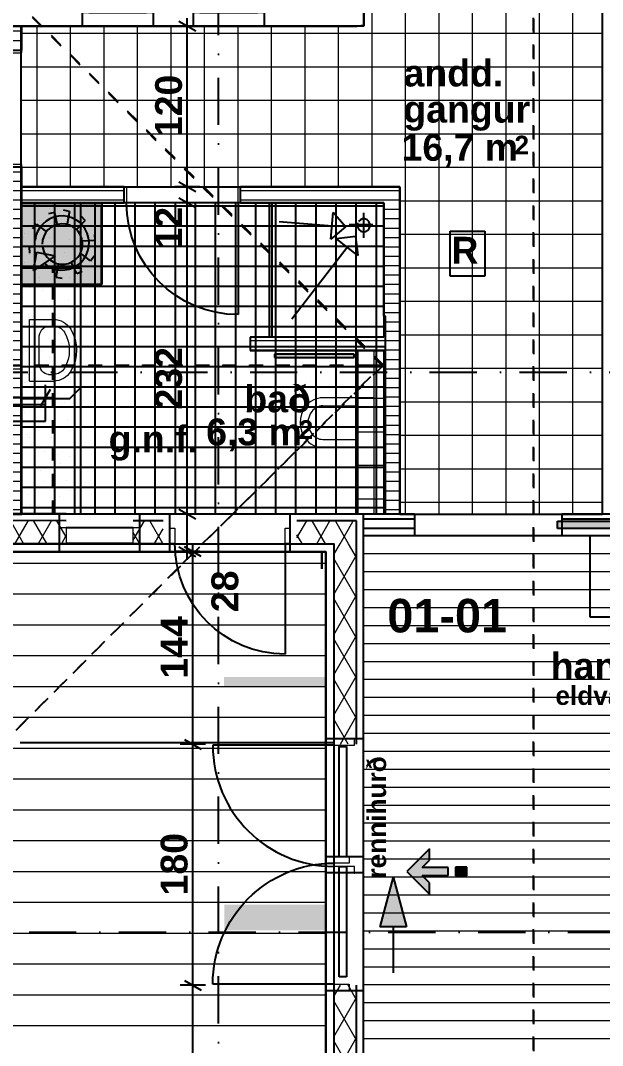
# Model space of a CAD drawing. Header units: millimetres. Extents: x -242231 to 419123, y -2399 to 525285.
# Drawn here: x -151326 to -146981, y 84538 to 92186 of the extents above; entities that cross this region are included whole.
import ezdxf

# ---------------------------------------------------------------- set-up
doc = ezdxf.new("R2010")
doc.units = ezdxf.units.MM
doc.set_wipeout_variables(frame=1)
for name, pattern in [('Dot & Dashed', [670.277762, 352.777767, -176.388884, 0, -141.111112]), ('Short dashed', [200, 100, -100]), ('Wipeout_Contour', [1000, 0, -1000])]:
    doc.linetypes.add(name, pattern=pattern)
doc.layers.add('Walls', color=7, linetype='Continuous')
doc.styles.add('GENERATED_STYLE_1', font='swissb.ttf')
doc.styles.add('GENERATED_STYLE_3', font='swissb.ttf')
pattern_1 = [(0, (-154277.98, 76637.52), (0, 70), [])]
pattern_2 = [(60, (-154277.98, 76637.52), (-129.9038, 75), []), (120, (-154277.98, 76637.52), (129.9038, 75), [])]

# ---------------------------------------------------------------- blocks, each defined once
blk = doc.blocks.new('D1 10_2')
at = {"layer": 'Walls', "linetype": 'Continuous'}
for p, q in [((417, 0), (417, 834)), ((-435, 0), (-435, -120)), ((435, 0), (435, -120))]:
    blk.add_line(p, q, dxfattribs=at)
at = {"layer": 'Walls', "color": 102, "linetype": 'Continuous', "lineweight": 20}
for p, q in [((-417, 0), (-435, 0)), ((-435, 0), (-435, -120)), ((-417, -120), (-417, 0)), ((435, 0), (417, 0)), ((417, 0), (417, -120)), ((435, -120), (435, 0)), ((-435, -120), (-417, -120)), ((417, -120), (435, -120))]:
    blk.add_line(p, q, dxfattribs=at)
at = {"layer": 'Walls', "linetype": 'Continuous'}
blk.add_arc((417, 0), 834, 90, 180, dxfattribs=at)
blk = doc.blocks.new('W Feature 1 10_5')
at = {"layer": 'Walls', "linetype": 'Continuous'}
for p, q in [((-265, 60), (265, 60)), ((-265, 60), (-265, 0)), ((-265, 0), (-265, -120)), ((265, 60), (265, 0)), ((265, 0), (265, -120)), ((-265, -120), (-265, -170)), ((265, -120), (265, -170)), ((-265, -170), (-265, -220)), ((265, -220), (-265, -220)), ((265, -170), (265, -220))]:
    blk.add_line(p, q, dxfattribs=at)
for p in [(-265, 0), (265, 0)]:
    blk.add_point(p, dxfattribs=at)
at = {"color": 254, "linetype": 'Wipeout_Contour', "lineweight": 0, "ltscale": 922.444204}
blk.add_wipeout([(-215, -120), (215, -120), (215, 0), (-215, 0)], dxfattribs=at).dxf.layer = 'Walls'
at = {"layer": 'Walls', "color": 102, "linetype": 'Continuous', "lineweight": 20}
for p, q in [((-215, 0), (-265, 0)), ((-215, -120), (-215, 0)), ((265, 0), (215, 0)), ((215, 0), (215, -120)), ((-265, -120), (-215, -120)), ((215, -120), (265, -120))]:
    blk.add_line(p, q, dxfattribs=at)
at = {"layer": 'Walls', "linetype": 'Continuous'}
for p, q in [((215, 0), (-215, 0)), ((-215, -120), (215, -120))]:
    blk.add_line(p, q, dxfattribs=at)
blk = doc.blocks.new('D1 10_5')
at = {"layer": 'Walls', "linetype": 'Continuous'}
for p, q in [((452, 0), (452, 904)), ((-500, 15), (-500, 65)), ((-500, 0), (-500, 15)), ((-500, -155), (-500, 0)), ((500, 15), (500, 65)), ((500, 0), (500, 15)), ((500, -155), (500, 0)), ((-500, -215), (-500, -155)), ((500, -215), (500, -155))]:
    blk.add_line(p, q, dxfattribs=at)
at = {"layer": 'Walls', "color": 102, "linetype": 'Continuous', "lineweight": 20}
for p, q in [((-452, 0), (-500, 0)), ((-500, 0), (-500, -155)), ((-452, -155), (-452, 0)), ((500, 0), (452, 0)), ((452, 0), (452, -155)), ((500, -155), (500, 0)), ((-500, -155), (-452, -155)), ((452, -155), (500, -155))]:
    blk.add_line(p, q, dxfattribs=at)
at = {"layer": 'Walls', "linetype": 'Continuous'}
blk.add_arc((452, 0), 904, 90, 180, dxfattribs=at)
for p in [(-500, -155), (500, -155)]:
    blk.add_point(p, dxfattribs=at)
blk = doc.blocks.new('D1 10_6')
at = {"layer": 'Walls', "linetype": 'Continuous'}
for p, q in [((452, 0), (452, 904)), ((-500, 60), (-500, 0)), ((-500, 0), (-500, -115)), ((500, 60), (500, 0)), ((500, 0), (500, -115)), ((-500, -115), (-500, -170)), ((500, -115), (500, -170)), ((-500, -170), (-500, -220)), ((500, -170), (500, -220))]:
    blk.add_line(p, q, dxfattribs=at)
at = {"layer": 'Walls', "color": 102, "linetype": 'Continuous', "lineweight": 20}
for p, q in [((-452, 0), (-500, 0)), ((-500, 0), (-500, -115)), ((-452, -115), (-452, 0)), ((500, 0), (452, 0)), ((452, 0), (452, -115)), ((500, -115), (500, 0)), ((-500, -115), (-452, -115)), ((452, -115), (500, -115))]:
    blk.add_line(p, q, dxfattribs=at)
at = {"layer": 'Walls', "linetype": 'Continuous'}
blk.add_arc((452, 0), 904, 90, 180, dxfattribs=at)
for p in [(-500, 0), (500, 0)]:
    blk.add_point(p, dxfattribs=at)
blk = doc.blocks.new('W Feature 1 10_4')
at = {"layer": 'Walls', "linetype": 'Continuous'}
for p, q in [((-300, 60), (300, 60)), ((-300, 60), (-300, 0)), ((-300, 0), (-300, -120)), ((300, 60), (300, 0)), ((300, 0), (300, -120)), ((-300, -120), (-300, -170)), ((300, -120), (300, -170)), ((-300, -170), (-300, -220)), ((300, -220), (-300, -220)), ((300, -170), (300, -220))]:
    blk.add_line(p, q, dxfattribs=at)
for p in [(-300, 0), (300, 0)]:
    blk.add_point(p, dxfattribs=at)
at = {"color": 254, "linetype": 'Wipeout_Contour', "lineweight": 0, "ltscale": 1054.618183}
blk.add_wipeout([(-250, -120), (250, -120), (250, 0), (-250, 0)], dxfattribs=at).dxf.layer = 'Walls'
at = {"layer": 'Walls', "color": 102, "linetype": 'Continuous', "lineweight": 20}
for p, q in [((-250, 0), (-300, 0)), ((-250, -120), (-250, 0)), ((300, 0), (250, 0)), ((250, 0), (250, -120)), ((-300, -120), (-250, -120)), ((250, -120), (300, -120))]:
    blk.add_line(p, q, dxfattribs=at)
at = {"layer": 'Walls', "linetype": 'Continuous'}
for p, q in [((250, 0), (-250, 0)), ((-250, -120), (250, -120))]:
    blk.add_line(p, q, dxfattribs=at)
blk = doc.blocks.new('D1 10_8')
at = {"layer": 'Walls', "linetype": 'Continuous'}
for p, q in [((412, 0), (412, 824)), ((-450, 60), (-450, 0)), ((-450, 0), (-450, -115)), ((450, 60), (450, 0)), ((450, 0), (450, -115)), ((-450, -115), (-450, -170)), ((450, -115), (450, -170)), ((-450, -170), (-450, -220)), ((450, -170), (450, -220))]:
    blk.add_line(p, q, dxfattribs=at)
at = {"layer": 'Walls', "color": 102, "linetype": 'Continuous', "lineweight": 20}
for p, q in [((-412, 0), (-450, 0)), ((-450, 0), (-450, -115)), ((-412, -115), (-412, 0)), ((450, 0), (412, 0)), ((412, 0), (412, -115)), ((450, -115), (450, 0)), ((-450, -115), (-412, -115)), ((412, -115), (450, -115))]:
    blk.add_line(p, q, dxfattribs=at)
at = {"layer": 'Walls', "linetype": 'Continuous'}
blk.add_arc((412, 0), 824, 90, 180, dxfattribs=at)
for p in [(-450, 0), (450, 0)]:
    blk.add_point(p, dxfattribs=at)
blk = doc.blocks.new('D1 10_9')
at = {"layer": 'Walls', "linetype": 'Continuous'}
for p, q in [((417, 0), (417, 834)), ((-435, 0), (-435, -120)), ((435, 0), (435, -120))]:
    blk.add_line(p, q, dxfattribs=at)
at = {"layer": 'Walls', "color": 102, "linetype": 'Continuous', "lineweight": 20}
for p, q in [((-417, 0), (-435, 0)), ((-435, 0), (-435, -120)), ((-417, -120), (-417, 0)), ((435, 0), (417, 0)), ((417, 0), (417, -120)), ((435, -120), (435, 0)), ((-435, -120), (-417, -120)), ((417, -120), (435, -120))]:
    blk.add_line(p, q, dxfattribs=at)
at = {"layer": 'Walls', "linetype": 'Continuous'}
blk.add_arc((417, 0), 834, 90, 180, dxfattribs=at)

msp = doc.modelspace()

# ---------------------------------------------------------------- hatches: boundary and pattern name
at = {"linetype": 'Continuous', "lineweight": 15}
h = msp.add_hatch(dxfattribs=at)
h.set_pattern_fill('50__', color=251, style=0, pattern_type=2)
h.set_pattern_definition(pattern_1)
h.paths.add_polyline_path([(-151315.974, 92142.789), (-151435.974, 92142.789), (-151435.974, 91963.328), (-151315.974, 91963.328)], flags=0)
h = msp.add_hatch(dxfattribs=at)
h.set_pattern_fill('50__', color=251, style=0, pattern_type=2)
h.set_pattern_definition(pattern_1)
h.paths.add_polyline_path([(-151315.974, 91093.328), (-151435.974, 91093.328), (-151435.974, 88502.346), (-151315.974, 88502.346)], flags=0)
h = msp.add_hatch(dxfattribs=at)
h.set_pattern_fill('50__', color=251, style=0, pattern_type=2)
h.set_pattern_definition(pattern_1)
h.paths.add_polyline_path([(-150552.853, 90825.652), (-150552.853, 90945.652), (-151322.133, 90945.652), (-151322.133, 90825.652)], flags=0)
h = msp.add_hatch(dxfattribs=at)
h.set_pattern_fill('50__', color=251, style=0, pattern_type=2)
h.set_pattern_definition(pattern_1)
h.paths.add_polyline_path([(-148612.953, 90825.652), (-148492.953, 90945.652), (-149682.853, 90945.652), (-149682.853, 90825.652)], flags=0)
h = msp.add_hatch(dxfattribs=at)
h.set_pattern_fill('50__', color=251, style=0, pattern_type=2)
h.set_pattern_definition(pattern_1)
h.paths.add_polyline_path([(-148612.953, 90825.652), (-148612.953, 88504.311), (-148492.953, 88504.311), (-148492.953, 90945.652)], flags=0)
at = {"linetype": 'Continuous', "lineweight": 0}
for color, points in [(8, [(-151317.332, 90804.51), (-150722.642, 90804.51), (-150722.642, 90216.151), (-151317.332, 90216.151)]), (255, [(-149449.188, 90826.176), (-149449.188, 89822.868), (-149466.063, 89822.868), (-149466.063, 90826.176)]), (49, [(-148835.472, 89696.013), (-149428.369, 89696.013), (-149428.369, 89670.918), (-148835.472, 89670.918)]), (8, [(-146309.847, 88395.183), (-147318.038, 88395.183), (-147318.038, 88450.174), (-146309.847, 88450.174)]), (255, [(-149051.834, 87287.581), (-149805.904, 87287.581), (-149805.904, 87221.345), (-149051.834, 87221.345)]), (255, [(-149050.639, 85589.883), (-149804.709, 85589.883), (-149804.709, 85396.584), (-149050.639, 85396.584)])]:
    msp.add_hatch(color=color, dxfattribs=at).paths.add_polyline_path(points, flags=0)
at = {"linetype": 'Continuous', "lineweight": 13}
msp.add_hatch(color=252, dxfattribs=at).paths.add_polyline_path([(-151317.264, 90825.652), (-150718.657, 90825.652), (-150718.657, 90216.195), (-151317.264, 90216.195)], flags=0)
at = {"linetype": 'Continuous'}
for points in [[(-151205.604, 90456.813), (-151066.71, 90430.2), (-151232.217, 90317.918)], [(-148133.761, 85867.081), (-148326.625, 85867.081), (-148272.347, 85921.359), (-148272.347, 86006.211), (-148441.478, 85837.081), (-148272.347, 85667.951), (-148272.347, 85752.803), (-148326.625, 85807.081), (-148133.761, 85807.081)], [(-148079.081, 85869.294), (-148079.081, 85804.412), (-147995.081, 85804.412), (-147995.081, 85869.294)], [(-148543.694, 85796.483), (-148443.694, 85423.278), (-148643.694, 85423.278)]]:
    msp.add_hatch(color=256, dxfattribs=at).paths.add_polyline_path(points, flags=0)
at = {"linetype": 'Continuous', "lineweight": 15}
h = msp.add_hatch(dxfattribs=at)
h.set_pattern_fill('50__', color=251, style=0, pattern_type=2)
h.set_pattern_definition(pattern_1)
h.paths.add_polyline_path([(-149610.933, 89722.898), (-148612.953, 89722.128), (-148612.953, 89822.128), (-149610.855, 89822.898)], flags=0)
at = {"linetype": 'Continuous', "lineweight": 25}
h = msp.add_hatch(dxfattribs=at)
h.set_pattern_fill('50__', color=251, style=0, pattern_type=2)
h.set_pattern_definition(pattern_1)
h.paths.add_polyline_path([(-148385.282, 88342.696), (-148385.299, 88502.696), (-148766.791, 88502.656), (-148766.774, 88342.656)], flags=0)
h = msp.add_hatch(dxfattribs=at)
h.set_pattern_fill('50__', color=251, style=0, pattern_type=2)
h.set_pattern_definition(pattern_1)
h.paths.add_polyline_path([(-143827.554, 88343.173), (-143827.57, 88503.173), (-147285.299, 88502.811), (-147285.282, 88342.811)], flags=0)
at = {"linetype": 'Continuous', "lineweight": 0}
h = msp.add_hatch(dxfattribs=at)
h.set_pattern_fill('BATT_INSULATION', color=1, style=0, pattern_type=2)
h.set_pattern_definition(pattern_2)
h.paths.add_polyline_path([(-151447.521, 88284.372), (-150984.364, 88283.982), (-150984.221, 88453.982), (-151447.512, 88454.372)], flags=0)
h = msp.add_hatch(dxfattribs=at)
h.set_pattern_fill('BATT_INSULATION', color=1, style=0, pattern_type=2)
h.set_pattern_definition(pattern_2)
h.paths.add_polyline_path([(-150484.364, 88283.562), (-150261.895, 88283.375), (-150261.753, 88453.375), (-150484.221, 88453.562)], flags=0)
h = msp.add_hatch(dxfattribs=at)
h.set_pattern_fill('BATT_INSULATION', color=1, style=0, pattern_type=2)
h.set_pattern_definition(pattern_2)
h.paths.add_polyline_path([(-148986.391, 88452.303), (-149261.753, 88452.534), (-149261.896, 88282.534), (-148986.391, 88282.303)], flags=0)
h = msp.add_hatch(dxfattribs=at)
h.set_pattern_fill('BATT_INSULATION', color=1, style=0, pattern_type=2)
h.set_pattern_definition(pattern_2)
h.paths.add_polyline_path([(-148816.391, 88452.16), (-148986.391, 88452.303), (-148986.391, 88282.303)], flags=0)
h = msp.add_hatch(dxfattribs=at)
h.set_pattern_fill('BATT_INSULATION', color=1, style=0, pattern_type=2)
h.set_pattern_definition(pattern_2)
h.paths.add_polyline_path([(-148816.391, 88282.16), (-148816.391, 88452.16), (-148986.391, 88282.303)], flags=0)
h = msp.add_hatch(dxfattribs=at)
h.set_pattern_fill('BATT_INSULATION', color=1, style=0, pattern_type=2)
h.set_pattern_definition(pattern_2)
h.paths.add_polyline_path([(-148986.391, 88282.303), (-148986.391, 86786.378), (-148816.391, 86786.378), (-148816.391, 88282.16)], flags=0)
h = msp.add_hatch(dxfattribs=at)
h.set_pattern_fill('BATT_INSULATION', color=1, style=0, pattern_type=2)
h.set_pattern_definition(pattern_2)
h.paths.add_polyline_path([(-148986.391, 84987.435), (-148986.391, 82673.221), (-148816.391, 82673.221), (-148816.391, 84987.435)], flags=0)

# ---------------------------------------------------------------- linework, layer by layer
at = {"linetype": 'Continuous'}
for p, q in [((-148763.948, 96546.665), (-148763.948, 92145.372)), ((-146982.235, 91044.083), (-146982.235, 96546.665)), ((-148763.948, 92142.789), (-148763.948, 92511.85)), ((-150080.447, 92142.789), (-150080.447, 92203.914)), ((-152086.535, 92142.791), (-151289.52, 92142.789)), ((-151315.974, 92142.789), (-151435.974, 92142.789)), ((-148784.007, 92142.789), (-151323.511, 92142.789)), ((-151323.511, 92142.789), (-151323.511, 90945.397)), ((-151315.974, 91963.328), (-151315.974, 92142.789)), ((-151289.52, 92142.789), (-150850.662, 92142.789)), ((-150350.662, 92142.789), (-150022.706, 92142.789)), ((-150080.447, 90945.652), (-150080.447, 92142.789)), ((-150080.447, 90945.652), (-150080.447, 92142.789)), ((-149522.706, 92142.789), (-148813.948, 92142.789)), ((-148763.948, 92142.789), (-148813.948, 92142.789)), ((-148763.948, 92145.372), (-148784.007, 92145.372)), ((-148784.007, 92145.372), (-148784.007, 92142.789)), ((-151315.974, 88502.346), (-151315.974, 91093.328)), ((-146981.268, 91044.083), (-146982.235, 91044.083)), ((-146981.268, 88503.027), (-146981.268, 91044.083)), ((-151323.511, 90945.397), (-148492.968, 90945.397)), ((-150552.853, 90945.652), (-151322.133, 90945.652)), ((-151322.133, 90945.652), (-151322.133, 90825.652)), ((-149986.697, 90945.652), (-150174.197, 90945.652)), ((-150142.947, 90981.736), (-150017.947, 90909.567)), ((-150142.947, 90981.736), (-150017.947, 90909.567)), ((-150080.447, 90825.652), (-150080.447, 90945.652)), ((-150080.447, 90825.652), (-150080.447, 90945.652)), ((-148492.953, 90945.652), (-149682.853, 90945.652)), ((-148492.968, 90945.397), (-148492.953, 89832.006)), ((-148492.953, 88504.311), (-148492.953, 90945.652)), ((-150142.947, 90861.736), (-150017.947, 90789.567)), ((-150142.947, 90861.736), (-150017.947, 90789.567)), ((-148612.621, 90825.652), (-151322.133, 90825.652)), ((-151322.133, 90825.652), (-151322.133, 89756.241)), ((-151322.133, 90825.652), (-151322.133, 88503.837)), ((-150873.958, 90825.652), (-151322.133, 90825.652)), ((-151322.133, 90825.652), (-150552.853, 90825.652)), ((-151317.332, 90804.51), (-150722.642, 90804.51)), ((-151317.332, 90216.151), (-151317.332, 90804.51)), ((-151317.264, 90825.652), (-150718.657, 90825.652)), ((-151317.264, 90216.195), (-151317.264, 90825.652)), ((-150873.958, 90328.455), (-150873.958, 90825.652)), ((-150722.642, 90804.51), (-150722.642, 90216.151)), ((-150718.657, 90825.652), (-150718.657, 90216.195)), ((-149986.697, 90825.652), (-150174.197, 90825.652)), ((-150080.447, 88503.464), (-150080.447, 90825.652)), ((-149682.853, 90825.652), (-148612.953, 90825.652)), ((-149466.063, 89822.868), (-149466.063, 90826.176)), ((-149466.063, 90826.176), (-149449.188, 90826.176)), ((-149449.188, 90826.176), (-149449.188, 89822.868)), ((-148612.953, 90825.652), (-148612.953, 89822.128)), ((-148612.623, 89979.594), (-148612.621, 90825.652)), ((-151071.491, 90752.457), (-151115.93, 90744.006)), ((-151071.491, 90752.457), (-151051.91, 90660.073)), ((-150959.414, 90761.413), (-151003.541, 90771.362)), ((-150959.414, 90761.413), (-150978.251, 90668.875)), ((-150841.642, 90694.33), (-150873.479, 90726.464)), ((-149008.255, 90554.764), (-148992.131, 90754.113)), ((-148900.519, 90646.376), (-148992.131, 90754.113)), ((-148764.163, 90750.953), (-148764.163, 90565.354)), ((-151206.859, 90667.316), (-151235.249, 90632.1)), ((-151206.859, 90667.316), (-151132.113, 90609.598)), ((-150841.642, 90694.33), (-150907.322, 90626.474)), ((-149395.341, 90686.399), (-149000.193, 90654.438)), ((-148900.519, 90646.376), (-149008.255, 90554.764)), ((-148696.197, 90662.074), (-148871.34, 90662.074)), ((-150768.787, 90544.013), (-150770.459, 90589.217)), ((-148825.655, 90573.608), (-148965.927, 90555.617)), ((-148807.663, 90433.336), (-148965.927, 90555.617)), ((-148825.655, 90573.608), (-148807.663, 90433.336)), ((-148118.013, 90613.228), (-147859.933, 90613.228)), ((-148118.013, 90278.942), (-148118.013, 90613.228)), ((-147859.933, 90613.228), (-147859.933, 90278.942)), ((-151260.747, 90496.096), (-151166.482, 90501.781)), ((-151260.747, 90496.096), (-151258.97, 90450.897)), ((-150768.787, 90544.013), (-150863.064, 90538.546)), ((-149300.743, 89958.719), (-148886.795, 90494.476)), ((-151205.604, 90456.813), (-151232.217, 90317.918)), ((-151066.71, 90430.2), (-151232.217, 90317.918)), ((-151205.604, 90456.813), (-151066.71, 90430.2)), ((-150802.305, 90393.015), (-150878.292, 90449.088)), ((-150802.305, 90393.015), (-150774.69, 90428.842)), ((-151322.133, 90337.927), (-151322.133, 89364.517)), ((-150873.676, 90337.927), (-151322.133, 90337.927)), ((-151058.349, 90271.087), (-151042.422, 90364.171)), ((-150905.756, 90297.164), (-150946.641, 90382.291)), ((-150874.41, 89448.066), (-150874.41, 90328.904)), ((-150874.41, 90328.904), (-150873.676, 90328.176)), ((-150874.41, 89451.958), (-150874.41, 90328.904)), ((-150874.41, 90328.904), (-150873.958, 90328.455)), ((-150873.676, 90328.176), (-150873.676, 90337.927)), ((-151058.349, 90271.087), (-151013.932, 90262.526)), ((-150905.756, 90297.164), (-150864.579, 90315.89)), ((-147859.933, 90278.942), (-148118.013, 90278.942)), ((-150722.642, 90216.151), (-151317.332, 90216.151)), ((-150718.657, 90216.195), (-151317.264, 90216.195)), ((-148601.638, 89979.594), (-148612.623, 89979.594)), ((-148601.638, 88503.919), (-148601.638, 89979.594)), ((-149610.855, 89822.898), (-149610.933, 89722.898)), ((-148612.953, 89822.128), (-149610.855, 89822.898)), ((-149449.188, 89822.868), (-149466.063, 89822.868)), ((-148492.953, 89832.006), (-148492.953, 88503.034)), ((-151322.133, 89756.241), (-151323.81, 89756.241)), ((-151323.81, 89756.241), (-151323.81, 88503.919)), ((-149610.933, 89722.898), (-148612.953, 89722.128)), ((-148808.336, 88502.134), (-148808.336, 89722.578)), ((-148808.336, 89722.578), (-148612.953, 89722.578)), ((-148612.953, 89722.578), (-148612.953, 88501.99)), ((-148612.953, 89722.128), (-148612.953, 88504.311)), ((-148835.472, 89696.013), (-149428.369, 89696.013)), ((-149428.369, 89696.013), (-149428.369, 89670.918)), ((-149428.369, 89670.918), (-148835.472, 89670.918)), ((-148835.472, 89670.918), (-148835.472, 89696.013)), ((-151174.079, 89310.877), (-151101.91, 89435.877)), ((-151137.995, 89279.627), (-151137.995, 89467.127)), ((-150960.4, 89362.649), (-150874.41, 89448.066)), ((-150874.451, 89451.918), (-150874.41, 89451.958)), ((-151442.378, 89373.377), (-151137.995, 89373.377)), ((-151322.133, 89364.517), (-150960.4, 89364.517)), ((-151137.995, 89373.377), (-151076.87, 89373.377)), ((-150960.4, 89364.517), (-150960.4, 89362.649)), ((-151137.995, 89319.319), (-151442.378, 89319.319)), ((-151137.995, 89197.012), (-151137.995, 89319.319)), ((-151442.378, 89197.012), (-151137.995, 89197.012)), ((-150984.179, 88503.982), (-151447.51, 88504.372)), ((-151435.974, 88502.346), (-151315.974, 88502.346)), ((-151323.81, 88503.919), (-148601.638, 88503.919)), ((-150261.71, 88503.375), (-150484.179, 88503.562)), ((-149986.697, 88503.464), (-150174.197, 88503.464)), ((-150142.947, 88539.548), (-150017.947, 88467.379)), ((-150142.947, 88539.548), (-150017.947, 88467.379)), ((-150080.447, 88223.464), (-150080.447, 88503.464)), ((-150080.447, 88223.464), (-150080.447, 88503.464)), ((-148816.391, 88502.16), (-149261.711, 88502.534)), ((-148766.391, 88502.118), (-148816.391, 88502.16)), ((-148612.953, 88501.99), (-148808.336, 88502.134)), ((-148385.299, 88502.696), (-148766.791, 88502.656)), ((-148766.791, 88502.656), (-148766.774, 88342.656)), ((-148766.391, 86786.378), (-148766.391, 88502.118)), ((-148612.953, 88504.311), (-148492.953, 88504.311)), ((-148492.953, 88503.034), (-146981.268, 88503.027)), ((-148385.299, 88502.696), (-148385.282, 88342.696)), ((-143827.57, 88503.173), (-147285.299, 88502.811)), ((-147285.299, 88502.811), (-147285.282, 88342.811)), ((-150984.221, 88453.982), (-151447.512, 88454.372)), ((-150261.753, 88453.375), (-150484.221, 88453.562)), ((-148986.391, 88452.303), (-149261.753, 88452.534)), ((-148816.391, 88452.16), (-148986.391, 88452.303)), ((-148816.391, 88282.16), (-148816.391, 88452.16)), ((-147318.038, 88395.183), (-147318.038, 88450.174)), ((-147318.038, 88450.174), (-146309.847, 88450.174)), ((-148766.774, 88342.656), (-148385.282, 88342.696)), ((-148766.407, 88344.12), (-147088.967, 88344.131)), ((-148766.345, 85798.295), (-148766.407, 88344.12)), ((-146309.847, 88395.183), (-147318.038, 88395.183)), ((-147285.282, 88342.811), (-143827.554, 88343.173)), ((-147088.967, 88344.131), (-147088.967, 88343.173)), ((-147088.967, 88343.173), (-143827.554, 88343.173)), ((-147074.347, 87733.28), (-147074.347, 88343.173)), ((-147074.347, 88343.173), (-143827.057, 88343.173)), ((-151447.521, 88284.372), (-150984.364, 88283.982)), ((-150484.364, 88283.562), (-150261.895, 88283.375)), ((-150142.947, 88259.548), (-150017.947, 88187.379)), ((-149976.413, 88186.269), (-150101.413, 88258.437)), ((-150038.913, 88222.353), (-150038.913, 88283.478)), ((-149261.896, 88282.534), (-148986.391, 88282.303)), ((-148986.391, 88282.303), (-148986.391, 86786.378)), ((-148816.391, 86786.378), (-148816.391, 88282.16)), ((-157250.069, 88222.353), (-149075.56, 88222.353)), ((-149045.451, 88222.353), (-157249.988, 88222.353)), ((-151447.524, 88224.372), (-150984.414, 88223.982)), ((-150484.414, 88223.562), (-150261.946, 88223.375)), ((-149986.697, 88223.464), (-150174.197, 88223.464)), ((-149945.163, 88222.353), (-150132.663, 88222.353)), ((-150080.447, 88162.339), (-150080.447, 88223.464)), ((-150038.913, 86786.378), (-150038.913, 88222.353)), ((-149261.946, 88222.534), (-149046.391, 88222.353)), ((-149075.56, 88222.353), (-149075.56, 88094.954)), ((-149075.419, 88094.954), (-149075.56, 88222.353)), ((-149075.56, 88222.353), (-149046.391, 88222.353)), ((-149046.391, 88222.353), (-149046.391, 80127.95)), ((-149046.391, 88222.353), (-149046.391, 86786.378)), ((-149045.451, 80127.94), (-149045.451, 88222.353)), ((-149075.56, 88094.954), (-149075.419, 88094.954)), ((-144417.647, 87733.28), (-147074.347, 87733.28)), ((-150101.413, 86822.463), (-149976.413, 86750.294)), ((-150101.413, 86822.463), (-149976.413, 86750.294)), ((-151327.524, 86799.051), (-148986.684, 86799.051)), ((-149945.163, 86786.378), (-150132.663, 86786.378)), ((-149945.163, 86786.378), (-150132.663, 86786.378)), ((-150038.913, 84987.435), (-150038.913, 86786.378)), ((-148946.168, 86769.692), (-148891.015, 86769.692)), ((-148946.168, 85945.453), (-148946.168, 86769.692)), ((-148891.015, 86769.692), (-148891.015, 85945.453)), ((-148272.347, 86006.211), (-148441.478, 85837.081)), ((-148272.347, 85921.359), (-148272.347, 86006.211)), ((-148891.015, 85945.453), (-148946.168, 85945.453)), ((-148326.625, 85867.081), (-148272.347, 85921.359)), ((-148946.168, 85874.881), (-148891.015, 85874.881)), ((-148946.168, 85050.641), (-148946.168, 85874.881)), ((-148891.015, 85874.881), (-148891.015, 85050.641)), ((-148441.478, 85837.081), (-148272.347, 85667.951)), ((-148133.761, 85867.081), (-148326.625, 85867.081)), ((-148272.347, 85752.803), (-148326.625, 85807.081)), ((-148326.625, 85807.081), (-148133.761, 85807.081)), ((-148133.761, 85807.081), (-148133.761, 85867.081)), ((-148079.081, 85869.294), (-148079.081, 85804.412)), ((-147995.081, 85869.294), (-148079.081, 85869.294)), ((-147995.081, 85804.412), (-147995.081, 85869.294)), ((-148766.397, 80407.94), (-148766.382, 85801.395)), ((-148766.382, 85801.395), (-148766.345, 85798.295)), ((-148543.694, 85796.483), (-148643.694, 85423.278)), ((-148543.694, 85796.483), (-148443.694, 85423.278)), ((-148272.347, 85667.951), (-148272.347, 85752.803)), ((-148079.081, 85804.412), (-147995.081, 85804.412)), ((-148443.694, 85423.278), (-148643.694, 85423.278)), ((-148543.694, 85423.278), (-148543.694, 85080.284)), ((-148891.015, 85050.641), (-148946.168, 85050.641)), ((-149945.163, 84987.435), (-150132.663, 84987.435)), ((-149945.163, 84987.435), (-150132.663, 84987.435)), ((-150101.413, 85023.519), (-149976.413, 84951.35)), ((-150101.413, 85023.519), (-149976.413, 84951.35)), ((-150038.913, 82673.221), (-150038.913, 84987.435)), ((-149046.391, 84987.435), (-149046.391, 82673.221)), ((-148986.391, 84987.435), (-148986.391, 82673.221)), ((-148816.391, 82673.221), (-148816.391, 84987.435)), ((-148766.391, 82673.221), (-148766.391, 84987.435))]:
    msp.add_line(p, q, dxfattribs=at)
at = {"color": 251, "linetype": 'Continuous', "lineweight": 18}
for p, q in [((-148704.071, 96546.665), (-148704.071, 90945.397)), ((-148454.071, 96546.665), (-148454.071, 88503.034)), ((-148204.071, 96546.665), (-148204.071, 88503.033)), ((-147954.071, 96546.665), (-147954.071, 88503.032)), ((-147704.071, 96546.665), (-147704.071, 88503.031)), ((-147454.071, 96546.665), (-147454.071, 88503.029)), ((-147204.071, 96546.665), (-147204.071, 88503.028)), ((-146982.235, 92088.401), (-151323.511, 92088.401)), ((-151204.071, 92142.789), (-151204.071, 90945.397)), ((-150954.071, 92142.789), (-150954.071, 90945.397)), ((-150704.071, 92142.789), (-150704.071, 90945.397)), ((-150454.071, 92142.789), (-150454.071, 90945.397)), ((-150204.071, 92142.789), (-150204.071, 90945.397)), ((-149954.071, 92142.789), (-149954.071, 90945.397)), ((-149704.071, 92142.789), (-149704.071, 90945.397)), ((-149454.071, 92142.789), (-149454.071, 90945.397)), ((-149204.071, 92142.789), (-149204.071, 90945.397)), ((-148954.071, 92142.789), (-148954.071, 90945.397)), ((-146982.235, 91838.401), (-151323.511, 91838.401)), ((-146982.235, 91588.401), (-151323.511, 91588.401)), ((-146982.235, 91338.401), (-151323.511, 91338.401)), ((-146982.235, 91088.401), (-151323.511, 91088.401)), ((-146981.268, 90838.401), (-148492.967, 90838.401)), ((-146981.268, 90588.401), (-148492.963, 90588.401)), ((-146981.268, 90338.401), (-148492.96, 90338.401)), ((-146981.268, 90088.401), (-148492.957, 90088.401)), ((-146981.268, 89838.401), (-148492.953, 89838.401)), ((-146981.268, 89588.401), (-148492.953, 89588.401)), ((-146981.268, 89338.401), (-148492.953, 89338.401)), ((-146981.268, 89088.401), (-148492.953, 89088.401)), ((-146981.268, 88838.401), (-148492.953, 88838.401)), ((-146981.268, 88588.401), (-148492.953, 88588.401))]:
    msp.add_line(p, q, dxfattribs=at)
at = {"color": 251, "linetype": 'Continuous', "lineweight": 25}
for p, q in [((-148612.621, 90800.82), (-151322.133, 90800.82)), ((-151221.662, 90825.652), (-151221.662, 88503.919)), ((-151071.662, 90825.652), (-151071.662, 88503.919)), ((-150921.662, 90825.652), (-150921.662, 88503.919)), ((-150771.662, 90825.652), (-150771.662, 88503.919)), ((-150621.662, 90825.652), (-150621.662, 88503.919)), ((-150471.662, 90825.652), (-150471.662, 88503.919)), ((-150321.662, 90825.652), (-150321.662, 88503.919)), ((-150171.662, 90825.652), (-150171.662, 88503.919)), ((-150021.662, 90825.652), (-150021.662, 88503.919)), ((-149871.662, 90825.652), (-149871.662, 88503.919)), ((-149721.662, 90825.652), (-149721.662, 88503.919)), ((-149571.662, 90825.652), (-149571.662, 88503.919)), ((-149421.662, 90825.652), (-149421.662, 88503.919)), ((-149271.662, 90825.652), (-149271.662, 88503.919)), ((-149121.662, 90825.652), (-149121.662, 88503.919)), ((-148971.662, 90825.652), (-148971.662, 88503.919)), ((-148821.662, 90825.652), (-148821.662, 88503.919)), ((-148671.662, 90825.652), (-148671.662, 88503.919)), ((-148612.621, 90650.82), (-151322.133, 90650.82)), ((-148612.621, 90500.82), (-151322.133, 90500.82)), ((-148612.622, 90350.82), (-151322.133, 90350.82)), ((-148612.622, 90200.82), (-151322.133, 90200.82)), ((-148612.623, 90050.82), (-151322.133, 90050.82)), ((-148601.638, 89900.82), (-151322.133, 89900.82)), ((-148601.638, 89750.82), (-151323.81, 89750.82)), ((-148601.638, 89600.82), (-151323.81, 89600.82)), ((-148601.638, 89450.82), (-151323.81, 89450.82)), ((-148601.638, 89300.82), (-151323.81, 89300.82)), ((-148601.638, 89150.82), (-151323.81, 89150.82)), ((-148601.638, 89000.82), (-151323.81, 89000.82)), ((-148601.638, 88850.82), (-151323.81, 88850.82)), ((-148601.638, 88700.82), (-151323.81, 88700.82)), ((-148601.638, 88550.82), (-151323.81, 88550.82))]:
    msp.add_line(p, q, dxfattribs=at)
at = {"color": 251, "linetype": 'Continuous', "lineweight": 15}
for p, q in [((-151227.522, 90816.735), (-151227.522, 90816.735)), ((-151106.395, 90785.852), (-151106.395, 90785.852)), ((-150886.031, 90799.492), (-150886.031, 90799.492)), ((-151034.032, 90745.624), (-151034.032, 90745.624)), ((-150920.78, 90748.729), (-150920.78, 90748.729)), ((-151217.765, 90674.483), (-151217.765, 90674.483)), ((-151182.034, 90691.756), (-151182.034, 90691.756)), ((-151007.697, 90673.267), (-151007.697, 90673.267)), ((-150995.026, 90674.483), (-150995.026, 90674.483)), ((-151303.7, 90565.531), (-151303.7, 90565.531)), ((-151292.011, 90600.237), (-151292.011, 90600.237)), ((-151155.698, 90619.399), (-151155.698, 90619.399)), ((-151106.395, 90563.114), (-151106.395, 90563.114)), ((-150962.208, 90548.288), (-150962.208, 90548.288)), ((-150883.657, 90563.114), (-150883.657, 90563.114)), ((-151180.641, 90488.868), (-151180.641, 90488.868)), ((-151110.21, 90494.42), (-151110.21, 90494.42)), ((-150935.872, 90475.932), (-150935.872, 90475.932)), ((-151258.211, 90440.552), (-151258.211, 90440.552)), ((-151083.874, 90422.064), (-151083.874, 90422.064)), ((-150995.026, 90451.745), (-150995.026, 90451.745)), ((-151292.011, 90377.498), (-151292.011, 90377.498)), ((-151231.876, 90368.196), (-151231.876, 90368.196)), ((-151069.272, 90377.498), (-151069.272, 90377.498)), ((-150890.384, 90350.953), (-150890.384, 90350.953)), ((-150883.657, 90340.375), (-150883.657, 90340.375)), ((-151186.387, 90243.216), (-151186.387, 90243.216)), ((-151186.387, 90243.216), (-151186.387, 90243.216)), ((-151180.641, 90266.129), (-151180.641, 90266.129)), ((-151180.641, 90266.129), (-151180.641, 90266.129)), ((-151038.385, 90297.085), (-151038.385, 90297.085)), ((-151038.385, 90297.085), (-151038.385, 90297.085)), ((-150957.903, 90266.129), (-150957.903, 90266.129)), ((-150957.903, 90266.129), (-150957.903, 90266.129)), ((-151254.888, 90191.883), (-151254.888, 90191.883)), ((-151254.888, 90191.883), (-151254.888, 90191.883)), ((-151160.051, 90170.86), (-151160.051, 90170.86)), ((-151160.051, 90170.86), (-151160.051, 90170.86)), ((-151012.05, 90224.728), (-151012.05, 90224.728)), ((-151012.05, 90224.728), (-151012.05, 90224.728)), ((-151308.053, 90116.992), (-151308.053, 90116.992)), ((-151308.053, 90116.992), (-151308.053, 90116.992)), ((-151069.272, 90154.76), (-151069.272, 90154.76)), ((-151069.272, 90154.76), (-151069.272, 90154.76)), ((-150966.561, 90099.749), (-150966.561, 90099.749)), ((-150966.561, 90099.749), (-150966.561, 90099.749)), ((-151143.518, 90080.513), (-151143.518, 90080.513)), ((-151143.518, 90080.513), (-151143.518, 90080.513)), ((-151114.563, 90045.881), (-151114.563, 90045.881)), ((-151114.563, 90045.881), (-151114.563, 90045.881)), ((-150957.903, 90043.39), (-150957.903, 90043.39)), ((-150957.903, 90043.39), (-150957.903, 90043.39)), ((-150940.226, 90027.393), (-150940.226, 90027.393)), ((-150940.226, 90027.393), (-150940.226, 90027.393)), ((-151262.564, 89992.013), (-151262.564, 89992.013)), ((-151262.564, 89992.013), (-151262.564, 89992.013)), ((-151254.888, 89969.144), (-151254.888, 89969.144)), ((-151254.888, 89969.144), (-151254.888, 89969.144)), ((-151088.227, 89973.525), (-151088.227, 89973.525)), ((-151088.227, 89973.525), (-151088.227, 89973.525)), ((-151032.149, 89969.144), (-151032.149, 89969.144)), ((-151032.149, 89969.144), (-151032.149, 89969.144)), ((-151236.229, 89919.656), (-151236.229, 89919.656)), ((-151236.229, 89919.656), (-151236.229, 89919.656)), ((-150894.737, 89902.414), (-150894.737, 89902.414)), ((-150894.737, 89902.414), (-150894.737, 89902.414)), ((-151217.765, 89783.529), (-151217.765, 89783.529)), ((-151217.765, 89783.529), (-151217.765, 89783.529)), ((-151190.74, 89794.677), (-151190.74, 89794.677)), ((-151190.74, 89794.677), (-151190.74, 89794.677)), ((-151143.518, 89857.775), (-151143.518, 89857.775)), ((-151143.518, 89857.775), (-151143.518, 89857.775)), ((-151042.738, 89848.546), (-151042.738, 89848.546)), ((-151042.738, 89848.546), (-151042.738, 89848.546)), ((-150920.78, 89857.775), (-150920.78, 89857.775)), ((-150920.78, 89857.775), (-150920.78, 89857.775)), ((-151164.404, 89722.321), (-151164.404, 89722.321)), ((-151164.404, 89722.321), (-151164.404, 89722.321)), ((-151032.149, 89746.406), (-151032.149, 89746.406)), ((-151032.149, 89746.406), (-151032.149, 89746.406)), ((-151016.403, 89776.189), (-151016.403, 89776.189)), ((-151016.403, 89776.189), (-151016.403, 89776.189)), ((-151312.406, 89668.453), (-151312.406, 89668.453)), ((-151312.406, 89668.453), (-151312.406, 89668.453)), ((-151106.395, 89672.159), (-151106.395, 89672.159)), ((-151106.395, 89672.159), (-151106.395, 89672.159)), ((-150970.914, 89651.21), (-150970.914, 89651.21)), ((-150970.914, 89651.21), (-150970.914, 89651.21)), ((-150920.78, 89635.036), (-150920.78, 89635.036)), ((-150920.78, 89635.036), (-150920.78, 89635.036)), ((-151217.765, 89560.79), (-151217.765, 89560.79)), ((-151217.765, 89560.79), (-151217.765, 89560.79)), ((-151118.916, 89597.342), (-151118.916, 89597.342)), ((-151118.916, 89597.342), (-151118.916, 89597.342)), ((-150995.026, 89560.79), (-150995.026, 89560.79)), ((-150995.026, 89560.79), (-150995.026, 89560.79)), ((-150944.579, 89578.854), (-150944.579, 89578.854)), ((-150944.579, 89578.854), (-150944.579, 89578.854)), ((-151292.011, 89486.544), (-151292.011, 89486.544)), ((-151292.011, 89486.544), (-151292.011, 89486.544)), ((-151266.917, 89543.474), (-151266.917, 89543.474)), ((-151266.917, 89543.474), (-151266.917, 89543.474)), ((-151092.58, 89524.986), (-151092.58, 89524.986)), ((-151092.58, 89524.986), (-151092.58, 89524.986)), ((-151240.582, 89471.117), (-151240.582, 89471.117)), ((-151240.582, 89471.117), (-151240.582, 89471.117)), ((-151106.395, 89449.421), (-151106.395, 89449.421)), ((-151106.395, 89449.421), (-151106.395, 89449.421)), ((-151047.092, 89400.006), (-151047.092, 89400.006)), ((-151047.092, 89400.006), (-151047.092, 89400.006)), ((-150899.09, 89453.875), (-150899.09, 89453.875)), ((-150899.09, 89453.875), (-150899.09, 89453.875)), ((-150883.657, 89449.421), (-150883.657, 89449.421)), ((-150883.657, 89449.421), (-150883.657, 89449.421)), ((-151195.093, 89346.138), (-151195.093, 89346.138)), ((-151180.641, 89375.174), (-151180.641, 89375.174)), ((-151180.641, 89375.174), (-151180.641, 89375.174)), ((-151020.756, 89327.65), (-151020.756, 89327.65)), ((-150995.026, 89338.051), (-150995.026, 89338.051)), ((-151292.011, 89263.805), (-151292.011, 89263.805)), ((-151168.758, 89273.782), (-151168.758, 89273.782)), ((-151069.272, 89263.805), (-151069.272, 89263.805)), ((-151316.759, 89219.914), (-151316.759, 89219.914)), ((-150975.267, 89202.671), (-150975.267, 89202.671)), ((-150883.657, 89226.682), (-150883.657, 89226.682)), ((-151271.271, 89094.935), (-151271.271, 89094.935)), ((-151180.641, 89152.436), (-151180.641, 89152.436)), ((-151123.269, 89148.803), (-151123.269, 89148.803)), ((-150957.903, 89152.436), (-150957.903, 89152.436)), ((-150948.932, 89130.315), (-150948.932, 89130.315)), ((-151254.888, 89078.19), (-151254.888, 89078.19)), ((-151244.935, 89022.578), (-151244.935, 89022.578)), ((-151096.933, 89076.447), (-151096.933, 89076.447)), ((-151069.272, 89041.067), (-151069.272, 89041.067)), ((-151143.518, 88966.82), (-151143.518, 88966.82)), ((-151051.445, 88951.467), (-151051.445, 88951.467)), ((-150903.443, 89005.336), (-150903.443, 89005.336)), ((-151199.446, 88897.599), (-151199.446, 88897.599)), ((-151025.109, 88879.111), (-151025.109, 88879.111)), ((-150957.903, 88929.697), (-150957.903, 88929.697)), ((-150877.108, 88932.979), (-150877.108, 88932.979)), ((-151254.888, 88855.451), (-151254.888, 88855.451)), ((-151173.111, 88825.243), (-151173.111, 88825.243)), ((-151032.149, 88855.451), (-151032.149, 88855.451)), ((-151321.112, 88771.375), (-151321.112, 88771.375)), ((-151143.518, 88744.082), (-151143.518, 88744.082)), ((-150979.62, 88754.132), (-150979.62, 88754.132)), ((-150920.78, 88744.082), (-150920.78, 88744.082)), ((-151275.624, 88646.396), (-151275.624, 88646.396)), ((-151217.765, 88669.835), (-151217.765, 88669.835)), ((-151127.622, 88700.264), (-151127.622, 88700.264)), ((-150953.285, 88681.776), (-150953.285, 88681.776)), ((-151249.288, 88574.039), (-151249.288, 88574.039)), ((-151101.287, 88627.907), (-151101.287, 88627.907)), ((-151032.149, 88632.712), (-151032.149, 88632.712)), ((-151106.395, 88558.466), (-151106.395, 88558.466)), ((-150907.796, 88556.796), (-150907.796, 88556.796))]:
    msp.add_line(p, q, dxfattribs=at)
at = {"linetype": 'Short dashed'}
for p, q in [((-151322.133, 90337.927), (-151322.133, 88504.129)), ((-151083.121, 90337.927), (-151322.133, 90337.927)), ((-151083.121, 88504.129), (-151083.121, 90337.927)), ((-151322.133, 88504.129), (-151083.121, 88504.129))]:
    msp.add_line(p, q, dxfattribs=at)
at = {"color": 9, "linetype": 'Continuous', "lineweight": 13}
for p, q in [((-151258.121, 89955.803), (-151079.939, 89955.803)), ((-151258.121, 89495.813), (-151258.121, 89955.803)), ((-151115.575, 89905.808), (-151079.939, 89905.808)), ((-151186.344, 89816.908), (-151186.318, 89816.908)), ((-151186.318, 89634.708), (-151186.318, 89816.908)), ((-151258.121, 89495.813), (-151079.939, 89495.813)), ((-151115.575, 89545.808), (-151079.939, 89545.808)), ((-148688.955, 89370.575), (-149068.955, 89370.575)), ((-148688.955, 89370.575), (-148688.955, 89000.541)), ((-149068.955, 89310.56), (-148813.955, 89310.56)), ((-148813.955, 89060.556), (-148813.955, 89310.56)), ((-149068.955, 89060.556), (-148813.955, 89060.556)), ((-148688.955, 89000.541), (-149068.955, 89000.541))]:
    msp.add_line(p, q, dxfattribs=at)
at = {"color": 9, "linetype": 'Continuous', "lineweight": 18}
for p, q in [((-148687.974, 89722.578), (-148687.974, 88502.045)), ((-148612.953, 89614.444), (-148808.336, 89614.444)), ((-148612.953, 89364.444), (-148808.336, 89364.444)), ((-148612.953, 89114.444), (-148808.336, 89114.444)), ((-148612.953, 88864.444), (-148808.336, 88864.444)), ((-148612.953, 88614.444), (-148808.336, 88614.444)), ((-143827.554, 88339.96), (-148766.407, 88339.96)), ((-143827.554, 88205.96), (-148766.404, 88205.96)), ((-143827.554, 88071.96), (-148766.401, 88071.96)), ((-143827.554, 87937.96), (-148766.398, 87937.96)), ((-143827.554, 87803.96), (-148766.394, 87803.96)), ((-143827.554, 87669.96), (-148766.391, 87669.96)), ((-143827.554, 87535.96), (-148766.388, 87535.96)), ((-143827.554, 87401.96), (-148766.384, 87401.96)), ((-143827.554, 87267.96), (-148766.381, 87267.96)), ((-143827.554, 87133.96), (-148766.378, 87133.96)), ((-143827.554, 86999.96), (-148766.375, 86999.96)), ((-143827.554, 86865.96), (-148766.371, 86865.96)), ((-143827.554, 86731.96), (-148766.368, 86731.96)), ((-143827.554, 86597.96), (-148766.365, 86597.96)), ((-143827.554, 86463.96), (-148766.362, 86463.96)), ((-143827.554, 86329.96), (-148766.358, 86329.96)), ((-143827.554, 86195.96), (-148766.355, 86195.96)), ((-143827.554, 86061.96), (-148766.352, 86061.96)), ((-143827.554, 85927.96), (-148766.348, 85927.96)), ((-143827.554, 85793.96), (-148766.382, 85793.96)), ((-143827.554, 85659.96), (-148766.382, 85659.96)), ((-143827.554, 85525.96), (-148766.383, 85525.96)), ((-143827.554, 85391.96), (-148766.383, 85391.96)), ((-143827.554, 85257.96), (-148766.384, 85257.96)), ((-143827.554, 85123.96), (-148766.384, 85123.96)), ((-143827.554, 84989.96), (-148766.384, 84989.96)), ((-143827.554, 84855.96), (-148766.385, 84855.96)), ((-143827.554, 84721.96), (-148766.385, 84721.96)), ((-143827.554, 84587.96), (-148766.385, 84587.96))]:
    msp.add_line(p, q, dxfattribs=at)
at = {"linetype": 'Dot & Dashed'}
for p, q in [((-169053.33, 89561.359), (-141371.811, 89561.359)), ((-159306.333, 85384.918), (-141331.491, 85384.918))]:
    msp.add_line(p, q, dxfattribs=at)
at = {"color": 253, "linetype": 'Continuous', "lineweight": 15}
for p, q in [((-159319.626, 88137.521), (-149045.451, 88137.521)), ((-159319.634, 87907.521), (-149045.451, 87907.521)), ((-159319.641, 87677.521), (-149045.451, 87677.521)), ((-159319.648, 87447.521), (-149045.451, 87447.521)), ((-159319.656, 87217.521), (-149045.451, 87217.521)), ((-159319.663, 86987.521), (-149045.451, 86987.521)), ((-159319.67, 86757.521), (-149045.451, 86757.521)), ((-159319.678, 86527.521), (-149045.451, 86527.521)), ((-159319.685, 86297.521), (-149045.451, 86297.521)), ((-159170.286, 86067.521), (-149045.451, 86067.521)), ((-158940.45, 85837.521), (-149045.451, 85837.521)), ((-158710.615, 85607.521), (-149045.451, 85607.521)), ((-158480.779, 85377.521), (-149045.451, 85377.521)), ((-158250.944, 85147.521), (-149045.451, 85147.521)), ((-158021.108, 84917.521), (-149045.451, 84917.521)), ((-157791.273, 84687.521), (-149045.451, 84687.521))]:
    msp.add_line(p, q, dxfattribs=at)
at = {"linetype": 'Short dashed', "flags": 128}
msp.add_lwpolyline([(-142946.514, 97246.964), (-147496.403, 97246.964), (-147496.403, 79543.241), (-142946.514, 79543.241)], close=True, dxfattribs=at)
at = {"linetype": 'Continuous', "flags": 128}
for points in [[(-143607.344, 96766.576), (-148983.951, 96766.576), (-148983.951, 92361.473), (-157190.059, 92361.473), (-157190.059, 88282.403), (-148986.684, 88282.403), (-148986.684, 80187.934), (-143607.344, 80187.934)], [(-153273.254, 80127.95), (-149046.391, 80127.95), (-149046.391, 88222.353), (-157250.175, 88222.353), (-157251.198, 92422.822), (-159319.624, 92422.822), (-159319.624, 86181.063)], [(-149046.361, 88222.346), (-154287.217, 88222.346), (-154287.479, 80127.95), (-149046.391, 80127.95), (-149046.391, 80551.811), (-149046.361, 80551.811)]]:
    msp.add_lwpolyline(points, close=True, dxfattribs=at)
at = {"linetype": 'Continuous'}
for centre, radius, start, end in [((-151015.458, 90525.39), 202.135, 228.4747283, 173.8533743), ((-148764.163, 90658.153), 48.036, 158.762857, 142.5456606), ((-151012.406, 90517.952), 150.761, 187.5563441, 180)]:
    msp.add_arc(centre, radius, start, end, dxfattribs=at)
at = {"color": 9, "linetype": 'Continuous', "lineweight": 13}
for centre, radius, start, end in [((-149068.955, 89208.058), 162.5, 90, 143.1301024), ((-149038.955, 89185.558), 200, 143.1301024, 216.8698966), ((-149038.955, 89185.558), 140, 143.1301024, 216.8698966), ((-149068.955, 89208.058), 102.5, 90, 143.1301024), ((-149068.955, 89163.058), 102.5, 216.8698976, 270), ((-149068.955, 89163.058), 162.5, 216.8698976, 270)]:
    msp.add_arc(centre, radius, start, end, dxfattribs=at)
at = {"color": 9, "linetype": 'Continuous', "lineweight": 13, "extrusion": (0, 0, -1)}
for centre, major_axis, ratio, start_param, end_param in [((-151079.939, 89816.928), (-147.297, 0), 0.94285714, 1.57079633, 2.64461782), ((-151115.575, 89816.908), (0, 88.9), 0.7960467, 4.71238898, 6.28318531), ((-151079.939, 89816.928), (-94.267, 0), 0.94285714, 1.57079633, 2.64461782), ((-151258.121, 89725.808), (-296.97, 0), 0.94285714, 2.64461781, 3.63856749), ((-151258.121, 89725.808), (-350, 0), 0.94285714, 2.64461781, 3.63856749), ((-151115.575, 89634.708), (0, 88.9), 0.7960467, 3.14159265, 4.71238898), ((-151079.939, 89634.688), (-94.267, 0), 0.94285714, 3.63856748, 4.71238898), ((-151079.939, 89634.688), (-147.297, 0), 0.94285714, 3.63856748, 4.71238898)]:
    msp.add_ellipse(centre, major_axis=major_axis, ratio=ratio, start_param=start_param, end_param=end_param, dxfattribs=at)
at = {"color": 1, "linetype": 'Continuous', "lineweight": 0}
for p in [(-148946.168, 86769.692), (-148946.168, 85945.453)]:
    msp.add_point(p, dxfattribs=at)

# ---------------------------------------------------------------- block references
at = {"color": 21, "linetype": 'Continuous', "lineweight": 18}
for name, p, rotation in [('D1 10_2', (-151435.974, 91528.328), 89.99999999999999), ('D1 10_5', (-148986.391, 86326.378), 90)]:
    msp.add_blockref(name, p, dxfattribs=dict(at, rotation=rotation))
at = {"color": 21, "linetype": 'Continuous', "lineweight": 18, "xscale": -1}
for name, p, rotation in [('D1 10_9', (-150117.853, 90825.652), 180), ('D1 10_8', (-149761.896, 88282.955), 179.9518281503121), ('D1 10_6', (-148986.391, 85447.435), 90)]:
    msp.add_blockref(name, p, dxfattribs=dict(at, rotation=rotation))

# ---------------------------------------------------------------- texts
for s, height, style, p in [('andd.', 199.9999, 'GENERATED_STYLE_1', (-148466.41, 91693.428)), ('gangur', 199.9999, 'GENERATED_STYLE_1', (-148468.311, 91424.096)), ('16,7 m', 200, 'GENERATED_STYLE_1', (-148481.156, 91139.469)), ('2', 140, 'GENERATED_STYLE_1', (-147638.399, 91186.231)), ('R', 200, 'GENERATED_STYLE_1', (-148109.466, 90371.8)), ('bað', 200, 'GENERATED_STYLE_1', (-149655.106, 89262.751)), ('g.n.f.', 199.9999, 'GENERATED_STYLE_1', (-150667.939, 88963.07)), ('6,3 m', 200, 'GENERATED_STYLE_1', (-149939.612, 89016.179)), ('2', 140, 'GENERATED_STYLE_1', (-149249.47, 89062.941)), ('01-01', 250, 'GENERATED_STYLE_3', (-148587.319, 87620.418)), ('hand.s.t.', 200, 'GENERATED_STYLE_1', (-147367.605, 87268.47)), ('eldvarnarteppi', 140.00002, 'GENERATED_STYLE_1', (-147332.792, 87079.336))]:
    msp.add_text(s, height=height, dxfattribs=dict(style=style)).set_placement(p)
at = {"style": 'GENERATED_STYLE_1'}
msp.add_text('rennihurð', height=140, rotation=90, dxfattribs=at).set_placement((-148596.905, 85783.461))
at = {"char_height": 200, "attachment_point": 1, "rotation": 90, "style": 'GENERATED_STYLE_1'}
for s, insert in [('{120}', (-150320.447, 91315.403)), ('{12}', (-150320.447, 90484.437)), ('{232}', (-150320.447, 89283.196)), ('{28}', (-149900.302, 87771.276)), ('{144}', (-150278.913, 87275.549)), ('{180}', (-150278.913, 85658.09))]:
    msp.add_mtext(s, dxfattribs=dict(at, insert=insert))

# ---------------------------------------------------------------- next in the draw order: block references
at = {"color": 21, "linetype": 'Continuous', "lineweight": 18, "xscale": -1}
for p in [(-150600.662, 92362.789), (-149772.706, 92362.789)]:
    msp.add_blockref('W Feature 1 10_5', p, dxfattribs=at)
at = {"color": 21, "linetype": 'Continuous', "lineweight": 18, "xscale": -1, "rotation": 179.9518281503121}
msp.add_blockref('W Feature 1 10_4', (-150734.364, 88283.772), dxfattribs=at)

# ---------------------------------------------------------------- next in the draw order: linework, layer by layer
at = {"linetype": 'Dot & Dashed'}
msp.add_line((-149847.16, 77328.26), (-149847.16, 99353.418), dxfattribs=at)
at = {"linetype": 'Continuous'}
for p, q in [((-150017.947, 92106.704), (-150142.947, 92178.873)), ((-149986.697, 92142.789), (-150174.197, 92142.789)), ((-150874.451, 88503.837), (-150874.451, 89451.918)), ((-151322.133, 88503.837), (-150874.451, 88503.837))]:
    msp.add_line(p, q, dxfattribs=at)
at = {"color": 251, "linetype": 'Continuous', "lineweight": 15}
msp.add_line((-150920.78, 88521.343), (-150920.78, 88521.343), dxfattribs=at)
at = {"linetype": 'Short dashed', "flags": 128}
for points in [[(-152104.774, 97247.998), (-152104.774, 93073.391), (-148628.75, 89611.577), (-152135.399, 86119.134), (-152135.399, 79546.848), (-147496.403, 79546.848), (-147496.403, 97247.998)], [(-152094.733, 93064.971), (-157831.471, 93064.971), (-157831.471, 89612.935), (-148613.995, 89612.935)], [(-150115.633, 88134.819), (-148618.683, 89612.935), (-157831.471, 89612.935), (-157831.471, 86122.535), (-152126.237, 86122.535)]]:
    msp.add_lwpolyline(points, close=True, dxfattribs=at)

doc.saveas('drawing.dxf')
